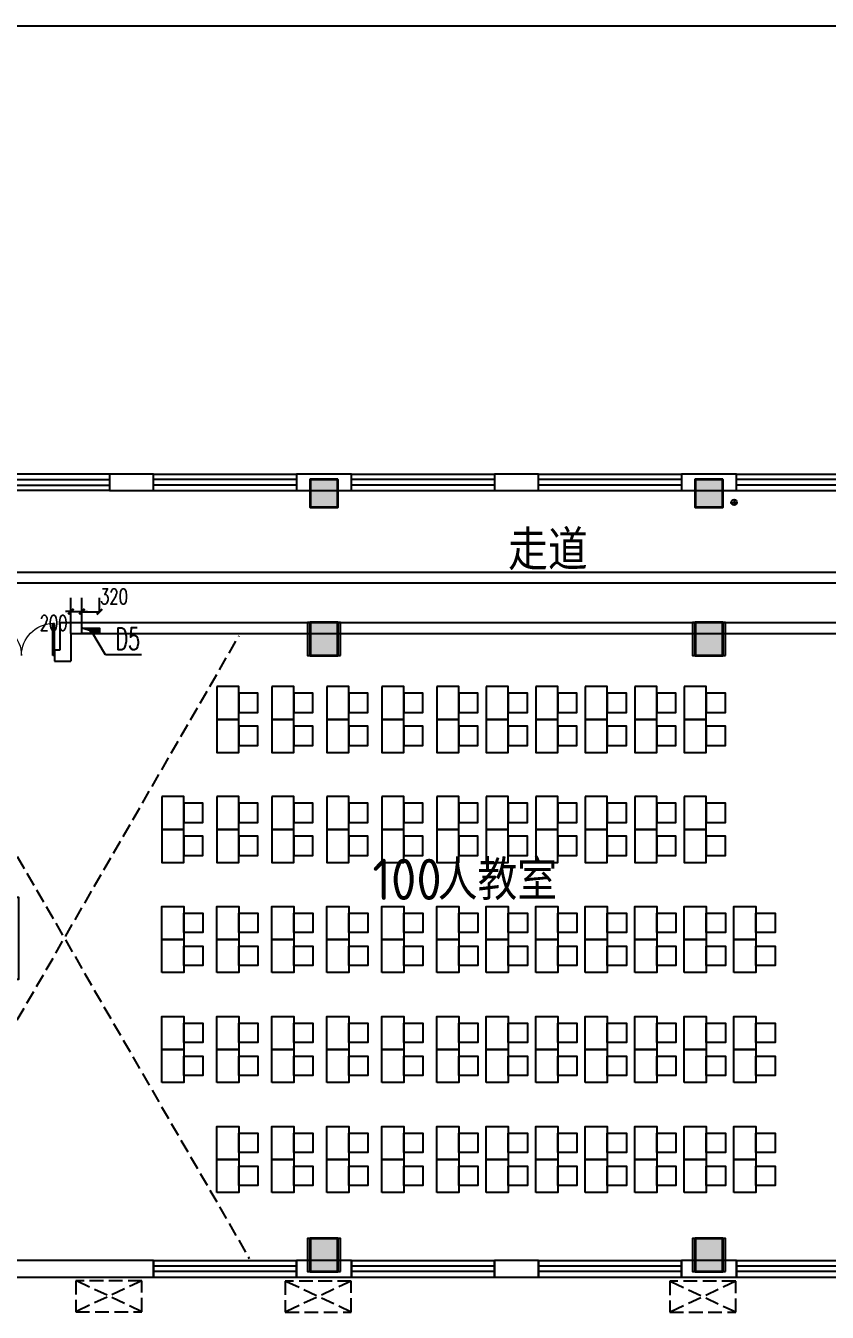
# Model space of a CAD drawing. Extents: x 0 to 302064749, y -59725395 to 1524223.
# Drawn here: x 214421086 to 215878226, y -9412175 to -7073307 of the extents above; entities that cross this region are included whole.
import ezdxf

# ---------------------------------------------------------------- set-up
doc = ezdxf.new("R2010")
doc.units = 0
doc.header["$LTSCALE"] = 1000
doc.linetypes.add('DASH', pattern=[0.35, 0.25, -0.1])
for name, color, linetype in [('0-底图', 7, 'Continuous'), ('CABLETRAY', 4, 'Continuous'), ('COLU', 7, 'Continuous'), ('COLU_HATCH', 251, 'Continuous'), ('PUB_TEXT', 7, 'Continuous'), ('TEXT', 7, 'Continuous'), ('WALL', 2, 'Continuous'), ('WINDOW', 4, 'Continuous'), ('家具', 8, 'Continuous'), ('排水', 153, 'Continuous'), ('电洞建筑', 20, 'Continuous'), ('空调外机', 211, 'Continuous'), ('道路-DX', 4, 'Continuous')]:
    doc.layers.add(name, color=color, linetype=linetype)
doc.layers.add('砼柱', color=2, linetype='Continuous', lineweight=35)
doc.styles.add('_TEL_DIM', font='simplex.shx', dxfattribs={"width": 0.8, "height": 3.5, "bigfont": 'gbcbig.shx'})
doc.styles.add('A_DIM_T3', font='simplex.shx', dxfattribs={"width": 0.7, "bigfont": 'gbcbig.shx'})
doc.styles.get("Standard").update_dxf_attribs({"font": 'geniso.shx', "bigfont": 'hztxt.shx'})
doc.dimstyles.new('_TCH_ARCH&&100', dxfattribs={"dimtxt": 280, "dimasz": 100, "dimexe": 250, "dimexo": 300, "dimgap": 135, "dimtad": 1, "dimdec": 0, "dimzin": 0, "dimdsep": 46, "dimtxsty": 'A_DIM_T3', "dimblk": 'ARCHTICK', "dimcen": 0.09, "dimclrt": 7, "dimazin": 2, "dimtfac": 1, "dimtdec": 0, "dimtix": 1, "dimtmove": 2, "dimatfit": 3, "dimfxl": 150, "dimtolj": 1, "dimtzin": 0, "dimarcsym": 0})

# ---------------------------------------------------------------- blocks, each defined once
blk = doc.blocks.new('_ArchTick')
at = {"color": 0, "linetype": 'ByBlock', "const_width": 0.4}
blk.add_lwpolyline([(-0.5, -0.5), (0.5, 0.5)], dxfattribs=at)
blk = doc.blocks.new('*D992')
at = {"layer": 'Defpoints', "color": 0, "transparency": 16777216}
for p in [(2124650, -80935), (2124330, -81232), (2124650, -81232)]:
    blk.add_point(p, dxfattribs=at)
at = {"layer": '电洞建筑', "color": 0, "lineweight": -2, "transparency": 16777216}
for p, q in [((2124330, -80932), (2124330, -80685)), ((2124650, -80932), (2124650, -80685)), ((2124330, -80935), (2124650, -80935))]:
    blk.add_line(p, q, dxfattribs=at)
at = {"layer": '电洞建筑', "color": 0, "lineweight": -2, "transparency": 16777216, "xscale": 100, "yscale": 100, "zscale": 100, "rotation": 180}
blk.add_blockref('_ArchTick', (2124330, -80935), dxfattribs=at)
at = {"layer": '电洞建筑', "color": 0, "lineweight": -2, "transparency": 16777216, "xscale": 100, "yscale": 100, "zscale": 100}
blk.add_blockref('_ArchTick', (2124650, -80935), dxfattribs=at)
at = {"layer": '电洞建筑', "color": 7, "transparency": 16777216, "insert": (2124913, -80658), "char_height": 280, "attachment_point": 5, "style": 'A_DIM_T3'}
blk.add_mtext('\\A1;320', dxfattribs=at)
blk = doc.blocks.new('jj')
at = {"layer": '家具', "linetype": 'DASH'}
for points in [[(710804, 819533), (715712, 828033)], [(710804, 825533), (715896, 816713)]]:
    blk.add_lwpolyline(points, dxfattribs=at)
at = {"layer": '家具'}
for points in [[(715304, 827113), (715304, 826513), (715704, 826513), (715704, 827113)], [(716304, 827113), (716304, 826513), (716704, 826513), (716704, 827113)], [(717304, 827113), (717304, 826513), (717704, 826513), (717704, 827113)], [(718304, 827113), (718304, 826513), (718704, 826513), (718704, 827113)], [(719304, 827113), (719304, 826513), (719704, 826513), (719704, 827113)], [(720204, 827113), (720204, 826513), (720604, 826513), (720604, 827113)], [(721104, 827113), (721104, 826513), (721504, 826513), (721504, 827113)], [(722004, 827113), (722004, 826513), (722404, 826513), (722404, 827113)], [(722904, 827113), (722904, 826513), (723304, 826513), (723304, 827113)], [(723804, 827113), (723804, 826513), (724204, 826513), (724204, 827113)], [(715704, 826988), (715704, 826638), (716054, 826638), (716054, 826988)], [(716704, 826988), (716704, 826638), (717054, 826638), (717054, 826988)], [(717704, 826988), (717704, 826638), (718054, 826638), (718054, 826988)], [(718704, 826988), (718704, 826638), (719054, 826638), (719054, 826988)], [(719704, 826988), (719704, 826638), (720054, 826638), (720054, 826988)], [(720604, 826988), (720604, 826638), (720954, 826638), (720954, 826988)], [(721504, 826988), (721504, 826638), (721854, 826638), (721854, 826988)], [(722404, 826988), (722404, 826638), (722754, 826638), (722754, 826988)], [(723304, 826988), (723304, 826638), (723654, 826638), (723654, 826988)], [(724204, 826988), (724204, 826638), (724554, 826638), (724554, 826988)], [(715304, 826513), (715304, 825913), (715704, 825913), (715704, 826513)], [(715704, 826388), (715704, 826038), (716054, 826038), (716054, 826388)], [(716304, 826513), (716304, 825913), (716704, 825913), (716704, 826513)], [(716704, 826388), (716704, 826038), (717054, 826038), (717054, 826388)], [(717304, 826513), (717304, 825913), (717704, 825913), (717704, 826513)], [(717704, 826388), (717704, 826038), (718054, 826038), (718054, 826388)], [(718304, 826513), (718304, 825913), (718704, 825913), (718704, 826513)], [(718704, 826388), (718704, 826038), (719054, 826038), (719054, 826388)], [(719304, 826513), (719304, 825913), (719704, 825913), (719704, 826513)], [(719704, 826388), (719704, 826038), (720054, 826038), (720054, 826388)], [(720204, 826513), (720204, 825913), (720604, 825913), (720604, 826513)], [(720604, 826388), (720604, 826038), (720954, 826038), (720954, 826388)], [(721104, 826513), (721104, 825913), (721504, 825913), (721504, 826513)], [(721504, 826388), (721504, 826038), (721854, 826038), (721854, 826388)], [(722004, 826513), (722004, 825913), (722404, 825913), (722404, 826513)], [(722404, 826388), (722404, 826038), (722754, 826038), (722754, 826388)], [(722904, 826513), (722904, 825913), (723304, 825913), (723304, 826513)], [(723304, 826388), (723304, 826038), (723654, 826038), (723654, 826388)], [(723804, 826513), (723804, 825913), (724204, 825913), (724204, 826513)], [(724204, 826388), (724204, 826038), (724554, 826038), (724554, 826388)], [(710704, 819533), (710704, 825533), (710804, 825533), (710804, 819533)], [(714304, 825113), (714304, 824513), (714704, 824513), (714704, 825113)], [(714704, 824988), (714704, 824638), (715054, 824638), (715054, 824988)], [(715304, 825113), (715304, 824513), (715704, 824513), (715704, 825113)], [(715704, 824988), (715704, 824638), (716054, 824638), (716054, 824988)], [(716304, 825113), (716304, 824513), (716704, 824513), (716704, 825113)], [(716704, 824988), (716704, 824638), (717054, 824638), (717054, 824988)], [(717304, 825113), (717304, 824513), (717704, 824513), (717704, 825113)], [(717704, 824988), (717704, 824638), (718054, 824638), (718054, 824988)], [(718304, 825113), (718304, 824513), (718704, 824513), (718704, 825113)], [(718704, 824988), (718704, 824638), (719054, 824638), (719054, 824988)], [(719304, 825113), (719304, 824513), (719704, 824513), (719704, 825113)], [(719704, 824988), (719704, 824638), (720054, 824638), (720054, 824988)], [(720204, 825113), (720204, 824513), (720604, 824513), (720604, 825113)], [(720604, 824988), (720604, 824638), (720954, 824638), (720954, 824988)], [(721104, 825113), (721104, 824513), (721504, 824513), (721504, 825113)], [(721504, 824988), (721504, 824638), (721854, 824638), (721854, 824988)], [(722004, 825113), (722004, 824513), (722404, 824513), (722404, 825113)], [(722404, 824988), (722404, 824638), (722754, 824638), (722754, 824988)], [(722904, 825113), (722904, 824513), (723304, 824513), (723304, 825113)], [(723304, 824988), (723304, 824638), (723654, 824638), (723654, 824988)], [(723804, 825113), (723804, 824513), (724204, 824513), (724204, 825113)], [(724204, 824988), (724204, 824638), (724554, 824638), (724554, 824988)], [(714304, 824513), (714304, 823913), (714704, 823913), (714704, 824513)], [(715304, 824513), (715304, 823913), (715704, 823913), (715704, 824513)], [(716304, 824513), (716304, 823913), (716704, 823913), (716704, 824513)], [(717304, 824513), (717304, 823913), (717704, 823913), (717704, 824513)], [(718304, 824513), (718304, 823913), (718704, 823913), (718704, 824513)], [(719304, 824513), (719304, 823913), (719704, 823913), (719704, 824513)], [(720204, 824513), (720204, 823913), (720604, 823913), (720604, 824513)], [(721104, 824513), (721104, 823913), (721504, 823913), (721504, 824513)], [(722004, 824513), (722004, 823913), (722404, 823913), (722404, 824513)], [(722904, 824513), (722904, 823913), (723304, 823913), (723304, 824513)], [(723804, 824513), (723804, 823913), (724204, 823913), (724204, 824513)], [(714704, 824388), (714704, 824038), (715054, 824038), (715054, 824388)], [(715704, 824388), (715704, 824038), (716054, 824038), (716054, 824388)], [(716704, 824388), (716704, 824038), (717054, 824038), (717054, 824388)], [(717704, 824388), (717704, 824038), (718054, 824038), (718054, 824388)], [(718704, 824388), (718704, 824038), (719054, 824038), (719054, 824388)], [(719704, 824388), (719704, 824038), (720054, 824038), (720054, 824388)], [(720604, 824388), (720604, 824038), (720954, 824038), (720954, 824388)], [(721504, 824388), (721504, 824038), (721854, 824038), (721854, 824388)], [(722404, 824388), (722404, 824038), (722754, 824038), (722754, 824388)], [(723304, 824388), (723304, 824038), (723654, 824038), (723654, 824388)], [(724204, 824388), (724204, 824038), (724554, 824038), (724554, 824388)], [(711254, 823283), (711704, 823283), (711704, 821783), (711254, 821783)], [(714304, 822513), (714304, 823113), (714704, 823113), (714704, 822513)], [(715304, 822513), (715304, 823113), (715704, 823113), (715704, 822513)], [(716304, 822513), (716304, 823113), (716704, 823113), (716704, 822513)], [(717304, 822513), (717304, 823113), (717704, 823113), (717704, 822513)], [(718304, 822513), (718304, 823113), (718704, 823113), (718704, 822513)], [(719304, 822513), (719304, 823113), (719704, 823113), (719704, 822513)], [(720204, 822513), (720204, 823113), (720604, 823113), (720604, 822513)], [(721104, 822513), (721104, 823113), (721504, 823113), (721504, 822513)], [(722004, 822513), (722004, 823113), (722404, 823113), (722404, 822513)], [(722904, 822513), (722904, 823113), (723304, 823113), (723304, 822513)], [(723804, 822513), (723804, 823113), (724204, 823113), (724204, 822513)], [(724704, 822513), (724704, 823113), (725104, 823113), (725104, 822513)], [(714704, 822638), (714704, 822988), (715054, 822988), (715054, 822638)], [(715704, 822638), (715704, 822988), (716054, 822988), (716054, 822638)], [(716704, 822638), (716704, 822988), (717054, 822988), (717054, 822638)], [(717704, 822638), (717704, 822988), (718054, 822988), (718054, 822638)], [(718704, 822638), (718704, 822988), (719054, 822988), (719054, 822638)], [(719704, 822638), (719704, 822988), (720054, 822988), (720054, 822638)], [(720604, 822638), (720604, 822988), (720954, 822988), (720954, 822638)], [(721504, 822638), (721504, 822988), (721854, 822988), (721854, 822638)], [(722404, 822638), (722404, 822988), (722754, 822988), (722754, 822638)], [(723304, 822638), (723304, 822988), (723654, 822988), (723654, 822638)], [(724204, 822638), (724204, 822988), (724554, 822988), (724554, 822638)], [(725104, 822638), (725104, 822988), (725454, 822988), (725454, 822638)], [(714304, 821913), (714304, 822513), (714704, 822513), (714704, 821913)], [(714704, 822038), (714704, 822388), (715054, 822388), (715054, 822038)], [(715304, 821913), (715304, 822513), (715704, 822513), (715704, 821913)], [(715704, 822038), (715704, 822388), (716054, 822388), (716054, 822038)], [(716304, 821913), (716304, 822513), (716704, 822513), (716704, 821913)], [(716704, 822038), (716704, 822388), (717054, 822388), (717054, 822038)], [(717304, 821913), (717304, 822513), (717704, 822513), (717704, 821913)], [(717704, 822038), (717704, 822388), (718054, 822388), (718054, 822038)], [(718304, 821913), (718304, 822513), (718704, 822513), (718704, 821913)], [(718704, 822038), (718704, 822388), (719054, 822388), (719054, 822038)], [(719304, 821913), (719304, 822513), (719704, 822513), (719704, 821913)], [(719704, 822038), (719704, 822388), (720054, 822388), (720054, 822038)], [(720204, 821913), (720204, 822513), (720604, 822513), (720604, 821913)], [(720604, 822038), (720604, 822388), (720954, 822388), (720954, 822038)], [(721104, 821913), (721104, 822513), (721504, 822513), (721504, 821913)], [(721504, 822038), (721504, 822388), (721854, 822388), (721854, 822038)], [(722004, 821913), (722004, 822513), (722404, 822513), (722404, 821913)], [(722404, 822038), (722404, 822388), (722754, 822388), (722754, 822038)], [(722904, 821913), (722904, 822513), (723304, 822513), (723304, 821913)], [(723304, 822038), (723304, 822388), (723654, 822388), (723654, 822038)], [(723804, 821913), (723804, 822513), (724204, 822513), (724204, 821913)], [(724204, 822038), (724204, 822388), (724554, 822388), (724554, 822038)], [(724704, 821913), (724704, 822513), (725104, 822513), (725104, 821913)], [(725104, 822038), (725104, 822388), (725454, 822388), (725454, 822038)], [(714304, 820513), (714304, 821113), (714704, 821113), (714704, 820513)], [(714704, 820638), (714704, 820988), (715054, 820988), (715054, 820638)], [(715304, 820513), (715304, 821113), (715704, 821113), (715704, 820513)], [(715704, 820638), (715704, 820988), (716054, 820988), (716054, 820638)], [(716304, 820513), (716304, 821113), (716704, 821113), (716704, 820513)], [(716704, 820638), (716704, 820988), (717054, 820988), (717054, 820638)], [(717304, 820513), (717304, 821113), (717704, 821113), (717704, 820513)], [(717704, 820638), (717704, 820988), (718054, 820988), (718054, 820638)], [(718304, 820513), (718304, 821113), (718704, 821113), (718704, 820513)], [(718704, 820638), (718704, 820988), (719054, 820988), (719054, 820638)], [(719304, 820513), (719304, 821113), (719704, 821113), (719704, 820513)], [(719704, 820638), (719704, 820988), (720054, 820988), (720054, 820638)], [(720204, 820513), (720204, 821113), (720604, 821113), (720604, 820513)], [(720604, 820638), (720604, 820988), (720954, 820988), (720954, 820638)], [(721104, 820513), (721104, 821113), (721504, 821113), (721504, 820513)], [(721504, 820638), (721504, 820988), (721854, 820988), (721854, 820638)], [(722004, 820513), (722004, 821113), (722404, 821113), (722404, 820513)], [(722404, 820638), (722404, 820988), (722754, 820988), (722754, 820638)], [(722904, 820513), (722904, 821113), (723304, 821113), (723304, 820513)], [(723304, 820638), (723304, 820988), (723654, 820988), (723654, 820638)], [(723804, 820513), (723804, 821113), (724204, 821113), (724204, 820513)], [(724204, 820638), (724204, 820988), (724554, 820988), (724554, 820638)], [(724704, 820513), (724704, 821113), (725104, 821113), (725104, 820513)], [(725104, 820638), (725104, 820988), (725454, 820988), (725454, 820638)], [(714304, 819913), (714304, 820513), (714704, 820513), (714704, 819913)], [(715304, 819913), (715304, 820513), (715704, 820513), (715704, 819913)], [(716304, 819913), (716304, 820513), (716704, 820513), (716704, 819913)], [(717304, 819913), (717304, 820513), (717704, 820513), (717704, 819913)], [(718304, 819913), (718304, 820513), (718704, 820513), (718704, 819913)], [(719304, 819913), (719304, 820513), (719704, 820513), (719704, 819913)], [(720204, 819913), (720204, 820513), (720604, 820513), (720604, 819913)], [(721104, 819913), (721104, 820513), (721504, 820513), (721504, 819913)], [(722004, 819913), (722004, 820513), (722404, 820513), (722404, 819913)], [(722904, 819913), (722904, 820513), (723304, 820513), (723304, 819913)], [(723804, 819913), (723804, 820513), (724204, 820513), (724204, 819913)], [(724704, 819913), (724704, 820513), (725104, 820513), (725104, 819913)], [(714704, 820038), (714704, 820388), (715054, 820388), (715054, 820038)], [(715704, 820038), (715704, 820388), (716054, 820388), (716054, 820038)], [(716704, 820038), (716704, 820388), (717054, 820388), (717054, 820038)], [(717704, 820038), (717704, 820388), (718054, 820388), (718054, 820038)], [(718704, 820038), (718704, 820388), (719054, 820388), (719054, 820038)], [(719704, 820038), (719704, 820388), (720054, 820388), (720054, 820038)], [(720604, 820038), (720604, 820388), (720954, 820388), (720954, 820038)], [(721504, 820038), (721504, 820388), (721854, 820388), (721854, 820038)], [(722404, 820038), (722404, 820388), (722754, 820388), (722754, 820038)], [(723304, 820038), (723304, 820388), (723654, 820388), (723654, 820038)], [(724204, 820038), (724204, 820388), (724554, 820388), (724554, 820038)], [(725104, 820038), (725104, 820388), (725454, 820388), (725454, 820038)], [(715304, 818513), (715304, 819113), (715704, 819113), (715704, 818513)], [(716304, 818513), (716304, 819113), (716704, 819113), (716704, 818513)], [(717304, 818513), (717304, 819113), (717704, 819113), (717704, 818513)], [(718304, 818513), (718304, 819113), (718704, 819113), (718704, 818513)], [(719304, 818513), (719304, 819113), (719704, 819113), (719704, 818513)], [(720204, 818513), (720204, 819113), (720604, 819113), (720604, 818513)], [(721104, 818513), (721104, 819113), (721504, 819113), (721504, 818513)], [(722004, 818513), (722004, 819113), (722404, 819113), (722404, 818513)], [(722904, 818513), (722904, 819113), (723304, 819113), (723304, 818513)], [(723804, 818513), (723804, 819113), (724204, 819113), (724204, 818513)], [(724704, 818513), (724704, 819113), (725104, 819113), (725104, 818513)], [(715704, 818638), (715704, 818988), (716054, 818988), (716054, 818638)], [(716704, 818638), (716704, 818988), (717054, 818988), (717054, 818638)], [(717704, 818638), (717704, 818988), (718054, 818988), (718054, 818638)], [(718704, 818638), (718704, 818988), (719054, 818988), (719054, 818638)], [(719704, 818638), (719704, 818988), (720054, 818988), (720054, 818638)], [(720604, 818638), (720604, 818988), (720954, 818988), (720954, 818638)], [(721504, 818638), (721504, 818988), (721854, 818988), (721854, 818638)], [(722404, 818638), (722404, 818988), (722754, 818988), (722754, 818638)], [(723304, 818638), (723304, 818988), (723654, 818988), (723654, 818638)], [(724204, 818638), (724204, 818988), (724554, 818988), (724554, 818638)], [(725104, 818638), (725104, 818988), (725454, 818988), (725454, 818638)], [(715304, 817913), (715304, 818513), (715704, 818513), (715704, 817913)], [(715704, 818038), (715704, 818388), (716054, 818388), (716054, 818038)], [(716304, 817913), (716304, 818513), (716704, 818513), (716704, 817913)], [(716704, 818038), (716704, 818388), (717054, 818388), (717054, 818038)], [(717304, 817913), (717304, 818513), (717704, 818513), (717704, 817913)], [(717704, 818038), (717704, 818388), (718054, 818388), (718054, 818038)], [(718304, 817913), (718304, 818513), (718704, 818513), (718704, 817913)], [(718704, 818038), (718704, 818388), (719054, 818388), (719054, 818038)], [(719304, 817913), (719304, 818513), (719704, 818513), (719704, 817913)], [(719704, 818038), (719704, 818388), (720054, 818388), (720054, 818038)], [(720204, 817913), (720204, 818513), (720604, 818513), (720604, 817913)], [(720604, 818038), (720604, 818388), (720954, 818388), (720954, 818038)], [(721104, 817913), (721104, 818513), (721504, 818513), (721504, 817913)], [(721504, 818038), (721504, 818388), (721854, 818388), (721854, 818038)], [(722004, 817913), (722004, 818513), (722404, 818513), (722404, 817913)], [(722404, 818038), (722404, 818388), (722754, 818388), (722754, 818038)], [(722904, 817913), (722904, 818513), (723304, 818513), (723304, 817913)], [(723304, 818038), (723304, 818388), (723654, 818388), (723654, 818038)], [(723804, 817913), (723804, 818513), (724204, 818513), (724204, 817913)], [(724204, 818038), (724204, 818388), (724554, 818388), (724554, 818038)], [(724704, 817913), (724704, 818513), (725104, 818513), (725104, 817913)], [(725104, 818038), (725104, 818388), (725454, 818388), (725454, 818038)]]:
    blk.add_lwpolyline(points, close=True, dxfattribs=at)
blk = doc.blocks.new('ng')
at = {"layer": '排水'}
for p, q in [((345991, 781358), (346091, 781358)), ((346041, 781408), (346041, 781308))]:
    blk.add_line(p, q, dxfattribs=at)
blk.add_circle((346041, 781358), 50, dxfattribs=at)
blk = doc.blocks.new('1111')
at = {"layer": 'COLU_HATCH'}
h = blk.add_hatch(color=256, dxfattribs=at)
h.dxf.hatch_style = 1
h.paths.add_polyline_path([(1166942, 1040091), (1166942, 1040591), (1166442, 1040591), (1166442, 1040091)])
h = blk.add_hatch(color=256, dxfattribs=at)
h.dxf.hatch_style = 1
h.paths.add_polyline_path([(1173942, 1040091), (1173942, 1040591), (1173442, 1040591), (1173442, 1040091)])
h = blk.add_hatch(color=256, dxfattribs=at)
h.dxf.hatch_style = 1
h.paths.add_polyline_path([(1166992, 1037391), (1166992, 1037991), (1166392, 1037991), (1166392, 1037391)])
h = blk.add_hatch(color=256, dxfattribs=at)
h.dxf.hatch_style = 1
h.paths.add_polyline_path([(1173992, 1037391), (1173992, 1037991), (1173392, 1037991), (1173392, 1037391)])
h = blk.add_hatch(color=256, dxfattribs=at)
h.dxf.hatch_style = 1
h.paths.add_polyline_path([(1166992, 1026191), (1166992, 1026791), (1166392, 1026791), (1166392, 1026191)])
h = blk.add_hatch(color=256, dxfattribs=at)
h.dxf.hatch_style = 1
h.paths.add_polyline_path([(1173992, 1026191), (1173992, 1026791), (1173392, 1026791), (1173392, 1026191)])
at = {"layer": 'COLU'}
for points in [[(1166942, 1040091), (1166942, 1040591), (1166442, 1040591), (1166442, 1040091)], [(1173942, 1040091), (1173942, 1040591), (1173442, 1040591), (1173442, 1040091)], [(1166992, 1037391), (1166992, 1037991), (1166392, 1037991), (1166392, 1037391)], [(1173992, 1037391), (1173992, 1037991), (1173392, 1037991), (1173392, 1037391)], [(1166992, 1026191), (1166992, 1026791), (1166392, 1026791), (1166392, 1026191)], [(1173992, 1026191), (1173992, 1026791), (1173392, 1026791), (1173392, 1026191)]]:
    blk.add_lwpolyline(points, close=True, dxfattribs=at)
blk = doc.blocks.new('rtyu')
at = {"layer": '砼柱', "lineweight": 35}
for points in [[(2889058, 656240), (2888558, 656240), (2888558, 655740), (2889058, 655740)], [(2889058, 656240), (2888558, 656240), (2888558, 655740), (2889058, 655740)], [(2896058, 656240), (2895558, 656240), (2895558, 655740), (2896058, 655740)], [(2896058, 656240), (2895558, 656240), (2895558, 655740), (2896058, 655740)], [(2889058, 653640), (2888558, 653640), (2888558, 653040), (2889058, 653040)], [(2889058, 653640), (2888558, 653640), (2888558, 653040), (2889058, 653040)], [(2896058, 653640), (2895558, 653640), (2895558, 653040), (2896058, 653040)], [(2896058, 653640), (2895558, 653640), (2895558, 653040), (2896058, 653040)], [(2889058, 642440), (2888558, 642440), (2888558, 641840), (2889058, 641840)], [(2889058, 642440), (2888558, 642440), (2888558, 641840), (2889058, 641840)], [(2896058, 642440), (2895558, 642440), (2895558, 641840), (2896058, 641840)], [(2896058, 642440), (2895558, 642440), (2895558, 641840), (2896058, 641840)]]:
    blk.add_lwpolyline(points, close=True, dxfattribs=at)
blk = doc.blocks.new('A$C6D717843')
at = {"layer": 'TEXT'}
blk.add_blockref('rtyu', (-2821208, -641940), dxfattribs=at)
blk = doc.blocks.new('$WINLIB2D$00000001')
at = {"color": 0}
for points in [[(-0.5, 0.5), (-0.5, -0.5)], [(-0.5, 0.5), (0.5, 0.5)], [(0.5, -0.5), (0.5, 0.5)], [(0.5, 0.1667), (-0.5, 0.1667)], [(0.5, -0.1667), (-0.5, -0.1667)], [(-0.5, -0.5), (0.5, -0.5)]]:
    blk.add_lwpolyline(points, dxfattribs=at)
blk = doc.blocks.new('$DorLib2D$00000002')
for p, q in [((-0.5, 0), (-0.5, 0.4875)), ((-0.475, 0.4875), (-0.5, 0.4875)), ((-0.475, 0), (-0.475, 0.4875)), ((0.475, 0), (0.475, 0.4875)), ((0.475, 0.4875), (0.5, 0.4875)), ((0.5, 0), (0.5, 0.4875)), ((-0.5, 0), (-0.475, 0)), ((0.5, 0), (0.475, 0))]:
    blk.add_line(p, q)
at = {"lineweight": 13}
for centre, start, end in [((-0.4875, 0), 0, 88.53072), ((0.4875, 0), 91.46928, 180)]:
    blk.add_arc(centre, 0.4875, start, end, dxfattribs=at)
blk = doc.blocks.new('gfhjghj')
at = {"layer": 'WALL'}
for p, q in [((1128232.7, -47649.9), (1127432.7, -47649.9)), ((1127432.7, -47649.9), (1127432.7, -47949.9)), ((1128232.7, -47949.9), (1128232.7, -47649.9)), ((1131832.7, -47649.9), (1130832.7, -47649.9)), ((1130832.7, -47649.9), (1130832.7, -47949.9)), ((1131832.7, -47949.9), (1131832.7, -47649.9)), ((1135232.7, -47649.9), (1134432.7, -47649.9)), ((1134432.7, -47649.9), (1134432.7, -47949.9)), ((1135232.7, -47949.9), (1135232.7, -47649.9)), ((1138832.7, -47649.9), (1137832.7, -47649.9)), ((1137832.7, -47649.9), (1137832.7, -47949.9)), ((1138832.7, -47949.9), (1138832.7, -47649.9)), ((1127432.7, -47949.9), (1128232.7, -47949.9)), ((1130832.7, -47949.9), (1131832.7, -47949.9)), ((1134432.7, -47949.9), (1135232.7, -47949.9)), ((1137832.7, -47949.9), (1138832.7, -47949.9)), ((1126532.7, -50349.9), (1141832.7, -50349.9)), ((1126532.7, -50349.9), (1126532.7, -50849.9)), ((1126732.7, -50549.9), (1141632.7, -50549.9)), ((1126732.7, -50549.9), (1126732.7, -51049.9)), ((1126532.7, -50849.9), (1126432.7, -50849.9)), ((1126432.7, -50849.9), (1126432.7, -51049.9)), ((1126432.7, -51049.9), (1126732.7, -51049.9)), ((1128232.7, -61949.9), (1124782.7, -61949.9)), ((1128232.7, -62249.9), (1128232.7, -61949.9)), ((1131832.7, -61949.9), (1130832.7, -61949.9)), ((1130832.7, -61949.9), (1130832.7, -62249.9)), ((1131832.7, -62249.9), (1131832.7, -61949.9)), ((1135232.7, -61949.9), (1134432.7, -61949.9)), ((1134432.7, -61949.9), (1134432.7, -62249.9)), ((1135232.7, -62249.9), (1135232.7, -61949.9)), ((1138832.7, -61949.9), (1137832.7, -61949.9)), ((1137832.7, -61949.9), (1137832.7, -62249.9)), ((1138832.7, -62249.9), (1138832.7, -61949.9)), ((1124482.7, -62249.9), (1128232.7, -62249.9)), ((1130832.7, -62249.9), (1131832.7, -62249.9)), ((1134432.7, -62249.9), (1135232.7, -62249.9)), ((1137832.7, -62249.9), (1138832.7, -62249.9))]:
    blk.add_line(p, q, dxfattribs=at)
at = {"layer": '空调外机', "linetype": 'DASH'}
for p, q in [((1128022.7, -62315.3), (1126822.7, -62877.8)), ((1128022.7, -62877.8), (1126822.7, -62315.3)), ((1131829.9, -62321.6), (1130629.9, -62884.1)), ((1131829.9, -62884.1), (1130629.9, -62321.6)), ((1138818.4, -62326.1), (1137618.4, -62888.6)), ((1138818.4, -62888.6), (1137618.4, -62326.1))]:
    blk.add_line(p, q, dxfattribs=at)
for points in [[(1128022.7, -62315.3), (1126822.7, -62315.3), (1126822.7, -62877.8), (1128022.7, -62877.8)], [(1131829.9, -62321.6), (1130629.9, -62321.6), (1130629.9, -62884.1), (1131829.9, -62884.1)], [(1138818.4, -62326.1), (1137618.4, -62326.1), (1137618.4, -62888.6), (1138818.4, -62888.6)]]:
    blk.add_lwpolyline(points, close=True, dxfattribs=at)
at = {"layer": '道路-DX', "ltscale": 5}
blk.add_line((1060432.7, -39499.9), (1142132.7, -39499.9), dxfattribs=at)
for name, p in [('A$C6D717843', (1063732.7, -62049.9)), ('1111', (-35359.3, -1088341))]:
    blk.add_blockref(name, p)
at = {"layer": 'WINDOW'}
for name, p, xscale, yscale, zscale, rotation in [('$WINLIB2D$00000001', (1126532.7, -47799.9), -1800, 300, 300, 359.9999999268113), ('$WINLIB2D$00000001', (1129532.7, -47799.9), -2600, 300, 300, 179.9999999268113), ('$WINLIB2D$00000001', (1133132.7, -47799.9), -2600, 300, 300, 179.9999999268113), ('$WINLIB2D$00000001', (1136532.7, -47799.9), -2600, 300, 300, 179.9999999268113), ('$WINLIB2D$00000001', (1140132.7, -47799.9), -2600, 300, 300, 179.9999999268113), ('$DorLib2D$00000002', (1125832.7, -50949.9), -1200, 1200, 200, 1.581159203567495e-08), ('$WINLIB2D$00000001', (1129532.7, -62099.9), 2600, 300, 300, 1.598411722404889e-08), ('$WINLIB2D$00000001', (1133132.7, -62099.9), 2600, 300, 300, 1.598411722404889e-08), ('$WINLIB2D$00000001', (1136532.7, -62099.9), 2600, 300, 300, 1.598411722404889e-08), ('$WINLIB2D$00000001', (1140132.7, -62099.9), 2600, 300, 300, 1.598411722404889e-08)]:
    blk.add_blockref(name, p, dxfattribs=dict(at, xscale=xscale, yscale=yscale, zscale=zscale, rotation=rotation))
at = {"layer": '家具'}
blk.add_blockref('jj', (414078.6, -878622.5), dxfattribs=at)
at = {"layer": '排水'}
blk.add_blockref('ng', (792747.6, -829522.5), dxfattribs=at)
at = {"layer": 'PUB_TEXT'}
for s, height, p in [('走道', 723.4, (1134680.5, -49395.6)), ('100', 750, (1132214.4, -55393.5)), ('人教室', 723.4, (1133401.9, -55393.5))]:
    blk.add_text(s, height=height, dxfattribs=at).set_placement(p)
blk = doc.blocks.new('*D1099')
at = {"layer": 'Defpoints', "color": 0, "transparency": 16777216}
for p in [(2124330, -80932), (2124130, -81632), (2124330, -81632)]:
    blk.add_point(p, dxfattribs=at)
at = {"layer": '电洞建筑', "color": 0, "lineweight": -2, "transparency": 16777216}
for p, q in [((2124130, -81332), (2124130, -80682)), ((2124330, -81332), (2124330, -80682)), ((2124130, -80932), (2124030, -80932)), ((2124130, -80932), (2124330, -80932)), ((2124330, -80932), (2124430, -80932))]:
    blk.add_line(p, q, dxfattribs=at)
at = {"layer": '电洞建筑', "color": 0, "lineweight": -2, "transparency": 16777216, "xscale": 100, "yscale": 100, "zscale": 100}
blk.add_blockref('_ArchTick', (2124130, -80932), dxfattribs=at)
at = {"layer": '电洞建筑', "color": 0, "lineweight": -2, "transparency": 16777216, "xscale": 100, "yscale": 100, "zscale": 100, "rotation": 180}
blk.add_blockref('_ArchTick', (2124330, -80932), dxfattribs=at)
at = {"layer": '电洞建筑', "color": 7, "transparency": 16777216, "insert": (2123814, -81140), "char_height": 280, "attachment_point": 5, "style": 'A_DIM_T3'}
blk.add_mtext('\\A1;200', dxfattribs=at)
blk = doc.blocks.new('1#教学楼-电提建筑结构')
at = {"layer": '电洞建筑', "linetype": 'ByBlock'}
h = blk.add_hatch(dxfattribs=at)
h.set_pattern_fill('ANSI31', color=256, scale=100, angle=449.99971, style=0)
h.set_pattern_definition([(134.9997147, (1884076.145, -443070.886), (-8.83887878, -8.83879075), [])])
h.paths.add_polyline_path([(2124329.5, -81231.9), (2124649.5, -81331.9), (2124649.5, -81231.9)])
at = {"layer": 'CABLETRAY'}
for p, q in [((2090028.2, -80216.9), (2141081.3, -80216.9)), ((2141081.3, -80416.9), (2090028.2, -80416.9))]:
    blk.add_line(p, q, dxfattribs=at)
at = {"layer": '电洞建筑', "linetype": 'ByBlock'}
blk.add_line((2124649.5, -81331.9), (2124329.5, -81231.9), dxfattribs=at)
at = {"layer": '电洞建筑'}
for p, q in [((2124756.8, -81719.4, 0), (2124509.9, -81298.6, 0)), ((2125412, -81719.4, 0), (2124756.8, -81719.4, 0))]:
    blk.add_line(p, q, dxfattribs=at)
blk.add_lwpolyline([(2124649.5, -81331.9), (2124329.5, -81331.9), (2124329.5, -81231.9), (2124649.5, -81231.9)], close=True, dxfattribs=at)
at = {"layer": '电洞建筑', "linetype": 'ByBlock', "const_width": 40, "elevation": 0}
blk.add_lwpolyline([(2124514.6, -81267.9, 1), (2124484.9, -81294.8, 1)], format="xyb", close=True, dxfattribs=at)
at = {"layer": '0-底图'}
blk.add_blockref('gfhjghj', (997396.8, -30782), dxfattribs=at)
at = {"layer": '电洞建筑', "style": '_TEL_DIM', "width": 0.64}
blk.add_text('D5', height=400, dxfattribs=at).set_placement((2124936.7, -81627.3, 0))
at = {"layer": '电洞建筑'}
for base, p1, p2, picture, middle, dimtype in [((2124329.5, -80931.9), (2124129.5, -81631.9), (2124329.5, -81631.9), '*D1099', (2123813.5, -81140.2), 161), ((2124649.6, -80934.8), (2124329.6, -81231.9), (2124649.6, -81231.9), '*D992', (2124913, -80658.3), 129)]:
    dim = blk.add_linear_dim(base=base, p1=p1, p2=p2, angle=0, dimstyle='_TCH_ARCH&&100', dxfattribs=at)
    dim.commit()
    dim.dimension.update_dxf_attribs({"geometry": picture, "text_midpoint": middle, "dimtype": dimtype})

msp = doc.modelspace()

# ---------------------------------------------------------------- block references
at = {"xscale": 100, "yscale": 100, "zscale": 100}
msp.add_blockref('1#教学楼-电提建筑结构', (2090275, -45113), dxfattribs=at)

doc.saveas('drawing.dxf')
